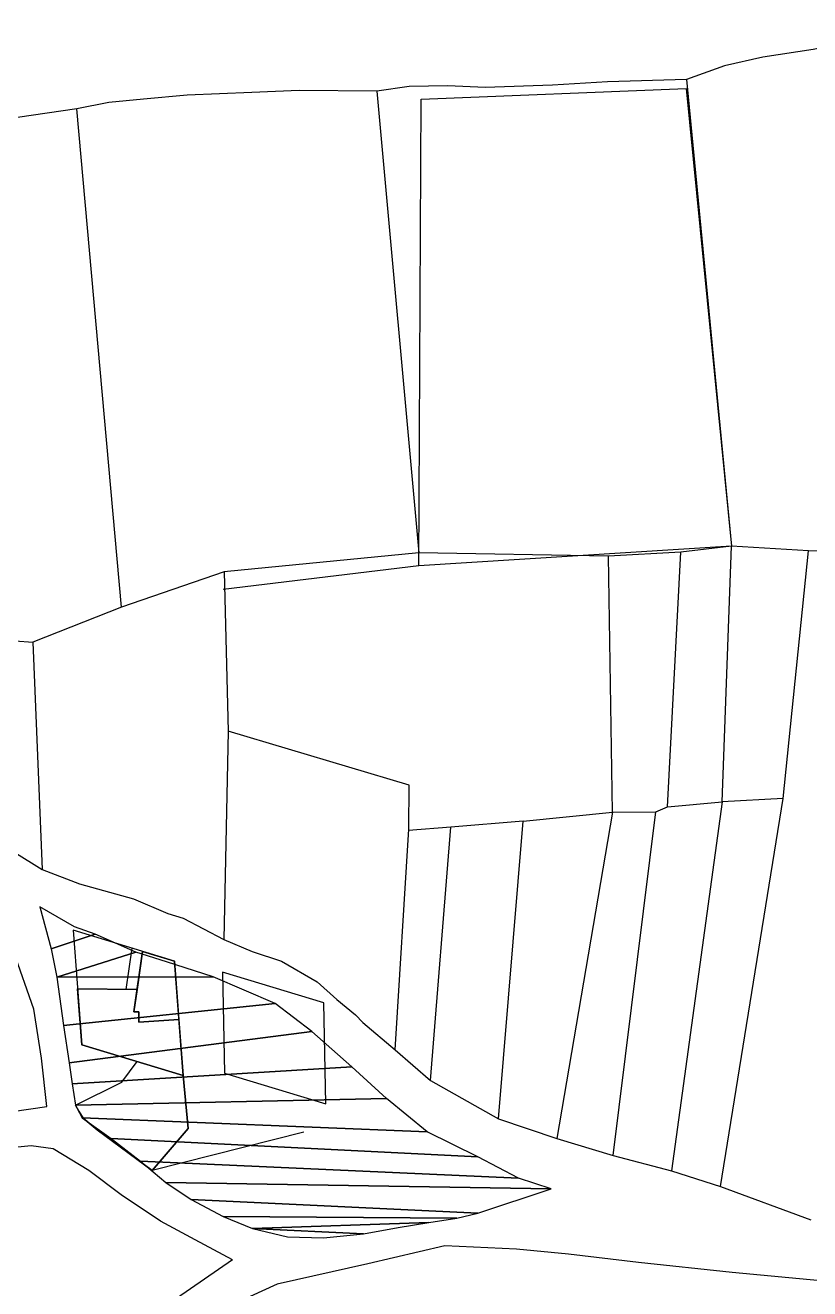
# Model space of a CAD drawing. Header units: millimetres. Extents: x 604022 to 1211550, y 1310365 to 2622648.
# Drawn here: x 605138.54 to 605148.61, y 1310799.79 to 1310815.99 of the extents above; entities that cross this region are included whole.
import ezdxf

# ---------------------------------------------------------------- set-up
doc = ezdxf.new("R2010")
doc.units = ezdxf.units.MM
doc.layers.add('2', color=1, linetype='Continuous')

msp = doc.modelspace()

# ---------------------------------------------------------------- linework, layer by layer
at = {"layer": '2', "color": 1, "linetype": 'Continuous'}
for p, q in [((605147.027, 1310815.295), (605147.605, 1310809.31)), ((605143.052, 1310815.147), (605143.589, 1310809.224)), ((605139.202, 1310814.921), (605138.44, 1310814.807)), ((605139.774, 1310808.527), (605139.202, 1310814.921)), ((605143.589, 1310809.224), (605141.092, 1310808.982)), ((605146.026, 1310809.183), (605143.589, 1310809.224)), ((605146.953, 1310809.235), (605146.026, 1310809.183)), ((605146.077, 1310805.898), (605146.026, 1310809.183)), ((605147.605, 1310809.31), (605146.953, 1310809.235)), ((605147.483, 1310806.031), (605147.605, 1310809.31)), ((605148.595, 1310809.252), (605147.605, 1310809.31)), ((605148.268, 1310806.075), (605148.595, 1310809.252)), ((605149.554, 1310809.226), (605148.595, 1310809.252)), ((605141.092, 1310808.982), (605139.774, 1310808.527)), ((605141.092, 1310808.982), (605141.143, 1310806.939)), ((605139.774, 1310808.527), (605138.637, 1310808.08)), ((605136.955, 1310808.204), (605138.637, 1310808.08)), ((605138.637, 1310808.08), (605138.757, 1310805.165)), ((605141.143, 1310806.939), (605141.088, 1310804.266)), ((605146.784, 1310805.965), (605147.483, 1310806.031)), ((605147.483, 1310806.031), (605146.835, 1310801.296)), ((605147.465, 1310801.095), (605148.268, 1310806.075)), ((605148.268, 1310806.075), (605147.483, 1310806.031)), ((605144.93, 1310805.781), (605144.003, 1310805.705)), ((605144.615, 1310801.967), (605144.93, 1310805.781)), ((605144.93, 1310805.781), (605146.077, 1310805.898)), ((605146.077, 1310805.898), (605145.363, 1310801.712)), ((605146.077, 1310805.898), (605146.635, 1310805.901)), ((605146.087, 1310801.496), (605146.635, 1310805.901)), ((605143.289, 1310802.848), (605143.461, 1310805.679)), ((605144.003, 1310805.705), (605143.46, 1310805.662)), ((605143.74, 1310802.458), (605144.003, 1310805.705)), ((605143.289, 1310802.848), (605143.74, 1310802.458)), ((605143.74, 1310802.458), (605144.615, 1310801.967)), ((605144.615, 1310801.967), (605145.363, 1310801.712)), ((605145.363, 1310801.712), (605146.087, 1310801.496)), ((605146.087, 1310801.496), (605146.835, 1310801.296)), ((605146.835, 1310801.296), (605147.465, 1310801.095)), ((605147.465, 1310801.095), (605148.623, 1310800.67))]:
    msp.add_line(p, q, dxfattribs=at)
for points in [[(605150.67, 1310815.992), (605149.562, 1310815.86), (605148.652, 1310815.682), (605148.008, 1310815.584), (605147.514, 1310815.471), (605147.027, 1310815.295)], [(605143.052, 1310815.147), (605142.053, 1310815.157), (605141.448, 1310815.13), (605140.616, 1310815.094), (605140.058, 1310815.044), (605139.61, 1310815.002), (605139.202, 1310814.921)], [(605147.027, 1310815.295), (605146.014, 1310815.266), (605145.307, 1310815.223), (605144.442, 1310815.194), (605143.963, 1310815.215), (605143.468, 1310815.205), (605143.052, 1310815.147)], [(605146.635, 1310805.901), (605146.784, 1310805.965), (605146.953, 1310809.235)], [(605143.592, 1310809.059), (605143.592, 1310809.059), (605141.079, 1310808.753)], [(605143.461, 1310805.679), (605143.466, 1310806.244), (605141.143, 1310806.939)], [(605137.446, 1310806.226), (605137.967, 1310805.828), (605138.394, 1310805.391), (605138.757, 1310805.165)], [(605138.757, 1310805.165), (605139.237, 1310804.979), (605139.93, 1310804.786), (605140.371, 1310804.6), (605140.568, 1310804.538), (605141.088, 1310804.266)], [(605140.454, 1310803.988), (605139.152, 1310804.384)], [(605139.152, 1310804.384), (605139.264, 1310802.916)], [(605139.905, 1310804.155), (605139.828, 1310803.624)], [(605141.088, 1310804.266), (605141.451, 1310804.111), (605141.829, 1310803.987), (605142.286, 1310803.723), (605142.539, 1310803.496), (605142.776, 1310803.301), (605142.871, 1310803.199), (605143.289, 1310802.848)], [(605138.374, 1310802.058), (605138.814, 1310802.123), (605138.747, 1310802.744), (605138.649, 1310803.372), (605138.386, 1310804.117)], [(605140.046, 1310804.112), (605139.974, 1310803.622), (605139.209, 1310803.632)], [(605139.974, 1310803.622), (605139.932, 1310803.338), (605139.995, 1310803.338), (605139.995, 1310803.204), (605140.511, 1310803.238), (605140.566, 1310802.52)], [(605140.566, 1310802.52), (605139.264, 1310802.916)], [(605139.78, 1310802.435), (605139.974, 1310802.7)], [(605139.974, 1310802.7), (605140.566, 1310802.52)], [(605140.168, 1310801.302), (605140.63, 1310801.842), (605140.566, 1310802.52)], [(605139.184, 1310802.141), (605139.78, 1310802.435)], [(605139.183, 1310802.141), (605139.225, 1310802.062), (605139.284, 1310801.973), (605139.46, 1310801.822), (605140.168, 1310801.302)], [(605142.116, 1310801.796), (605140.168, 1310801.302)], [(605141.199, 1310800.156), (605140.718, 1310800.413), (605140.277, 1310800.654), (605139.772, 1310800.989), (605139.353, 1310801.301), (605138.896, 1310801.581), (605138.613, 1310801.619), (605137.961, 1310801.553)], [(605149.343, 1310799.833), (605147.613, 1310799.996), (605146.41, 1310800.123), (605145.513, 1310800.228), (605144.845, 1310800.295), (605143.925, 1310800.337), (605142.936, 1310800.103), (605141.774, 1310799.845), (605140.779, 1310799.391), (605139.738, 1310798.607), (605139.207, 1310798.172), (605138.651, 1310797.721), (605138.001, 1310797.411), (605137.287, 1310797.132), (605136.715, 1310796.908), (605136.276, 1310796.741), (605135.931, 1310796.558), (605135.5, 1310796.367)], [(605141.199, 1310800.156), (605140.119, 1310799.411), (605139.806, 1310799.182), (605139.376, 1310798.841), (605138.664, 1310798.287), (605138.037, 1310797.985), (605137.19, 1310797.563), (605136.563, 1310797.277), (605136.406, 1310797.252), (605135.544, 1310796.878), (605134.651, 1310796.409), (605133.514, 1310795.924), (605132.519, 1310795.478), (605131.539, 1310795.048), (605130.857, 1310794.816), (605130.143, 1310794.561), (605129.327, 1310794.289), (605128.41, 1310793.953), (605127.72, 1310793.722), (605127.061, 1310793.521), (605126.496, 1310793.369), (605125.766, 1310793.113)]]:
    msp.add_lwpolyline(points, dxfattribs=at)
for points in [[(605147.605, 1310809.31), (605143.592, 1310809.059), (605143.621, 1310815.044), (605147.021, 1310815.18)], [(605147.605, 1310809.31), (605143.592, 1310809.059), (605143.621, 1310815.044), (605147.021, 1310815.18)], [(605139.264, 1310802.916), (605140.566, 1310802.52), (605140.454, 1310803.988), (605139.152, 1310804.384)], [(605140.046, 1310804.112), (605140.454, 1310803.988), (605140.511, 1310803.238), (605139.995, 1310803.204), (605139.995, 1310803.338), (605139.932, 1310803.338)], [(605142.372, 1310803.452), (605141.07, 1310803.848), (605141.096, 1310802.552), (605142.398, 1310802.156)], [(605139.974, 1310803.622), (605139.932, 1310803.338), (605139.995, 1310803.338), (605139.995, 1310803.204), (605140.511, 1310803.238), (605140.566, 1310802.52), (605139.264, 1310802.916), (605139.209, 1310803.634)], [(605140.168, 1310801.302), (605139.46, 1310801.822), (605139.284, 1310801.973), (605139.225, 1310802.062), (605139.183, 1310802.141), (605139.78, 1310802.435), (605139.974, 1310802.7), (605140.566, 1310802.52), (605140.63, 1310801.842)]]:
    msp.add_lwpolyline(points, close=True, dxfattribs=at)

# ---------------------------------------------------------------- meshes
mesh = msp.add_polyface(dxfattribs=at)
corners = [(605139.437, 1310804.335), (605138.873, 1310804.144), (605139.958, 1310804.103), (605138.946, 1310803.783), (605140.95, 1310803.786), (605141.745, 1310803.445), (605139.028, 1310803.162), (605142.219, 1310803.086), (605139.101, 1310802.683), (605142.733, 1310802.633), (605139.142, 1310802.416), (605143.175, 1310802.227), (605139.183, 1310802.141), (605143.696, 1310801.797), (605139.271, 1310801.977), (605144.35, 1310801.479), (605139.642, 1310801.711), (605144.871, 1310801.206), (605140.02, 1310801.423), (605145.288, 1310801.067), (605140.344, 1310801.15), (605144.347, 1310800.756), (605140.668, 1310800.931), (605144.08, 1310800.691), (605141.078, 1310800.714), (605143.719, 1310800.634), (605141.456, 1310800.558), (605142.879, 1310800.488), (605143.326, 1310800.569), (605142.368, 1310800.438), (605141.905, 1310800.451), (605138.728, 1310804.685), (605139.17, 1310804.428), (605140.351, 1310803.979)]
mesh.append_faces([[corners[k] for k in face] for face in [(1, 0, 32, 31), (27, 26, 30, 29)]], dxfattribs={"vtx0": -1, "color": 1})
mesh.append_faces([[corners[k] for k in face] for face in [(2, 3, 4, 33), (25, 26, 27, 28)]], dxfattribs={"vtx0": -1, "vtx1": -1, "color": 1})
mesh.append_faces([[corners[k] for k in face] for face in [(0, 1, 3, 2), (4, 3, 6, 5), (5, 6, 8, 7), (7, 8, 10, 9), (9, 10, 12, 11), (11, 12, 14, 13), (13, 14, 16, 15), (15, 16, 18, 17), (17, 18, 20, 19), (19, 20, 22, 21), (21, 22, 24, 23), (23, 24, 26, 25)]], dxfattribs={"vtx0": -1, "vtx2": -1, "color": 1})

doc.saveas('drawing.dxf')
